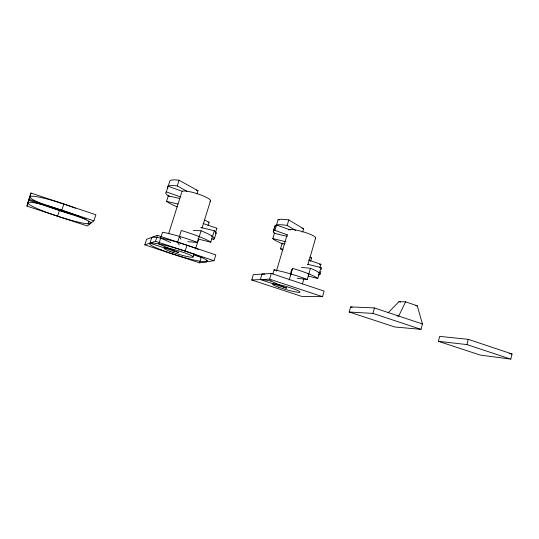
<?xml version="1.0" encoding="UTF-8"?>
<svg xmlns="http://www.w3.org/2000/svg" width="539" height="539" viewBox="0 0 539 539"><rect width="100%" height="100%" fill="white"/><g stroke="black" fill="none" stroke-linecap="round" stroke-linejoin="round"><path stroke-width="0.81" d="M510.797 359.129L512.05 353.975L468.243 339.321L439.676 336.39L438.402 341.322L480.229 355.066L510.797 359.129L466.915 344.576L438.402 341.322M466.915 344.576L468.243 339.321M422.421 323.986L374.423 307.931L350.619 306.893L349.205 312.014L394.77 326.984L421.013 329.349L422.421 323.986L417.307 305.835L405.591 301.82L398.988 301.658L388.053 312.889M26.95 206.127L30.972 193.036L95.881 214.751L93.86 220.849L87.345 225.969L26.95 206.127L30.972 193.036M349.205 312.014L372.934 313.408L374.423 307.931M319.998 274.263L320.813 271.4M322.531 296.686L324.107 291.1L271.299 273.435L253.323 274.661L251.733 279.984L301.57 296.362L322.531 296.686L269.621 279.141L251.733 279.984M319.93 267.634L320.88 264.299L308.409 259.973M308.268 276.103L317.801 278.481L320.921 267.519L307.499 264.245M297.13 278.218L307.243 279.498L310.451 268.321L301.422 267.351M302.379 284.026L303.774 279.182M307.958 264.649L315.618 238.009M310.605 261.253L311.549 257.979L309.817 257.036M264.831 274.169A28.547 3.2 16.2 0 0 261.994 274.068L260.364 279.579L286.337 288.149L286.532 287.469M290.784 272.842L291.175 271.481M291.37 270.807L291.666 269.79M302.608 232.127L303.578 228.785L288.776 219.932A28.25 5.188 16.2 0 0 278.117 219.616L274.924 230.409A28.311 4.797 16.2 0 0 274.688 233.609M317.801 278.481A28.486 3.605 16.2 0 0 292.616 268.382L289.153 280.051M269.621 279.141L271.299 273.435M260.364 279.579A28.58 2.998 16.2 0 1 270.827 281.014L271.029 280.314M272.889 274.001L274.122 269.796A28.52 3.402 16.2 0 1 307.243 279.498M275.099 227.027A28.277 4.992 16.2 0 1 287.166 225.43L288.776 219.932M283.009 249.88A28.372 4.4 16.2 0 1 280.475 248.863L282.207 242.995M276.426 271.198L287.078 234.916M273.374 231.319L274.108 228.826M282.827 243.985A28.338 4.602 16.2 0 1 272.808 238.642L274.573 232.68M273.32 231.5L274.957 225.969M214.017 260.701L215.802 254.866L157.408 235.334L146.581 239.303L144.802 244.847L199.538 262.837L214.017 260.701L155.508 241.297L144.802 244.847M199.538 262.837L201.215 257.399L193.279 254.772M197.84 238.979L210.783 242.152L214.3 230.726L200.804 227.492M206.518 261.806L207.01 260.196M211.706 238.79L213.417 239.377L213.633 238.683M215.56 232.41L216.846 228.24L203.122 223.483M214.407 238.683L216.132 233.057M187.774 241.681L197.436 242.456L201.054 230.793L193.258 230.355M193.043 256.988L194.04 253.775M195.536 248.957L198.527 239.323M202.017 228.078L210.5 200.777M208.007 225.72L209.058 222.311L204.645 220.047M185.14 251.12L186.979 245.225M210.783 242.152A30.218 3.928 17.3 0 0 181.306 230.517L177.601 242.287L179.191 244.928M151.796 237.389L149.957 243.136L178.591 252.589L178.813 251.875M197.004 193.865L197.988 190.739L179.069 180.228A29.948 5.653 17.8 0 0 169.947 180.639L166.349 191.884A30.016 5.228 17.7 0 0 169.266 196.526M172.5 253.95L173.235 251.598M160.898 237.349L158.803 243.938L178.591 252.589M161.02 236.978L162.529 232.235A30.251 3.712 17.2 0 1 197.436 242.456M167.858 188.178A29.982 5.437 17.7 0 1 177.25 185.955L179.069 180.228M168.626 233.744L181.717 192.41M177.223 206.915A30.049 5.013 17.6 0 1 166.524 201.364L168.505 195.158M155.508 241.297L157.408 235.334M90.478 223.503A33.02 3.497 18.1 0 0 46.482 205.581A33.02 3.497 18.1 0 0 40.769 210.075A33.02 3.497 18.1 0 0 90.478 223.503L90.963 222.034M88.052 223.847L88.996 221.017M57.525 216.173L59.472 210.453M61.776 210.21L63.865 204.038M27.846 202.832L29.921 196.829M291.08 271.824L291.262 271.407M291.356 271.198L292.616 268.382M290.225 275.665L290.696 274.641M290.791 274.432L290.979 274.014M405.591 301.82L398.705 316.056L397.081 315.955M415.805 305.781L417.307 305.835M198.258 236.554L199.248 236.621M282.012 243.641L285.111 243.864M280.475 248.863L282.537 249.031M307.708 273.772L308.847 273.9M509.571 353.665L512.05 353.975M168.289 195.846L179.682 198.467M166.524 201.364L177.924 204.011M274.378 233.34L287.361 236.392M272.808 238.642L285.791 241.721M211.409 236.156L212.541 236.432M318.239 272.714L319.364 272.997M28.81 199.275L93.86 220.849M372.934 313.408L421.013 329.349M28.951 200.34L86.099 219.272M350.619 306.893L352.216 307.419M398.988 301.658L400.531 302.184M166.349 191.884L180.511 196.91M274.924 230.409L287.772 234.97M168.148 186.258L182.283 191.311M276.52 225.006L290.413 229.971M196.257 190.119L197.988 190.739M278.117 219.616L279.195 220M302.008 228.219L303.578 228.785M160.669 238.076L170.674 242.557M270.827 281.014L286.337 288.149M274.122 269.796L275.112 270.275M177.25 185.955L186.892 191.21M287.166 225.43L295.635 230.382M179.453 236.392L180.996 239.161M78.707 216.024A32.98 3.733 18.2 0 1 38.538 202.455A32.98 3.733 18.2 0 1 36.12 196.614A32.98 3.733 18.2 0 1 75.467 208.216M195.61 254.496A30.285 3.49 17.2 0 1 194.411 254.219M151.324 238.07A30.285 3.49 17.2 0 1 167.151 239.484A30.285 3.49 17.2 0 1 198.285 249.362M181.973 191.614A14.984 2.715 17.7 0 1 198.648 194.181A14.984 2.715 17.7 0 1 210.035 201.229M209.058 222.311A30.083 4.797 17.5 0 1 208.209 222.169M216.846 228.24A30.117 4.581 17.5 0 1 216.53 228.32M201.054 230.793A30.184 4.15 17.4 0 1 213.417 239.377M214.3 230.726A30.15 4.366 17.4 0 1 215.405 233.717M288.608 229.924A14.135 2.493 16.2 0 1 304.798 232.316A14.135 2.493 16.2 0 1 315.18 238.433M311.549 257.979A28.372 4.4 16.2 0 1 310.659 257.817M320.88 264.299A28.399 4.204 16.2 0 1 319.472 264.346M310.451 268.321A28.459 3.807 16.2 0 1 318.226 274.964M320.921 267.519A28.426 4.002 16.2 0 1 320.968 269.332M161.363 249.981A30.319 3.268 17.1 0 0 207.293 261.543A30.319 3.268 17.1 0 0 166.746 245.737A30.319 3.268 17.1 0 0 161.363 249.981M170.149 251.383A15.153 1.63 17.1 0 0 192.982 257.09A15.153 1.63 17.1 0 0 172.547 249.166A15.153 1.63 17.1 0 0 170.149 251.383M278.387 287.112A14.283 1.496 16.2 0 0 300.001 292.192A14.283 1.496 16.2 0 0 280.637 285.07A14.283 1.496 16.2 0 0 278.387 287.112"/></g></svg>
